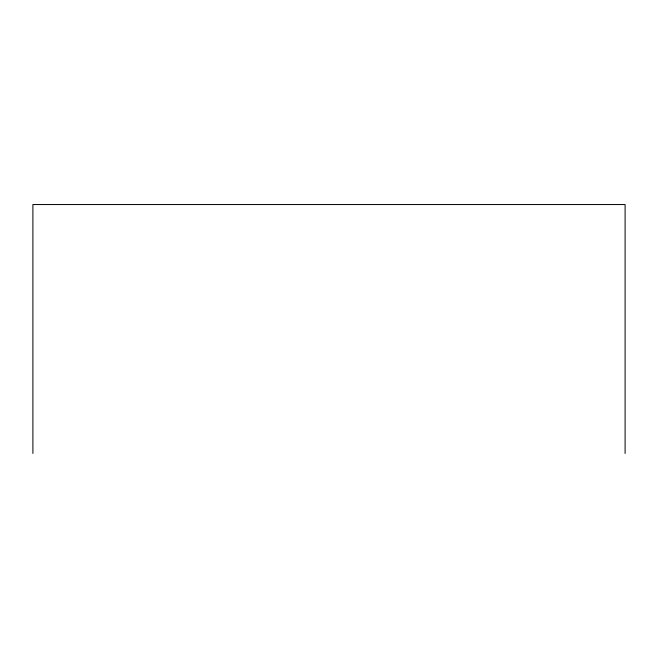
<?xml version="1.0" encoding="UTF-8"?>
<svg xmlns="http://www.w3.org/2000/svg" width="658" height="658" viewBox="0 0 658 658"><rect width="100%" height="100%" fill="white"/><g stroke="black" fill="none" stroke-linecap="round" stroke-linejoin="round"><path stroke-width="0.99" d="M625.1 453.461L625.1 204.539L32.9 204.539L32.9 453.461"/></g></svg>
